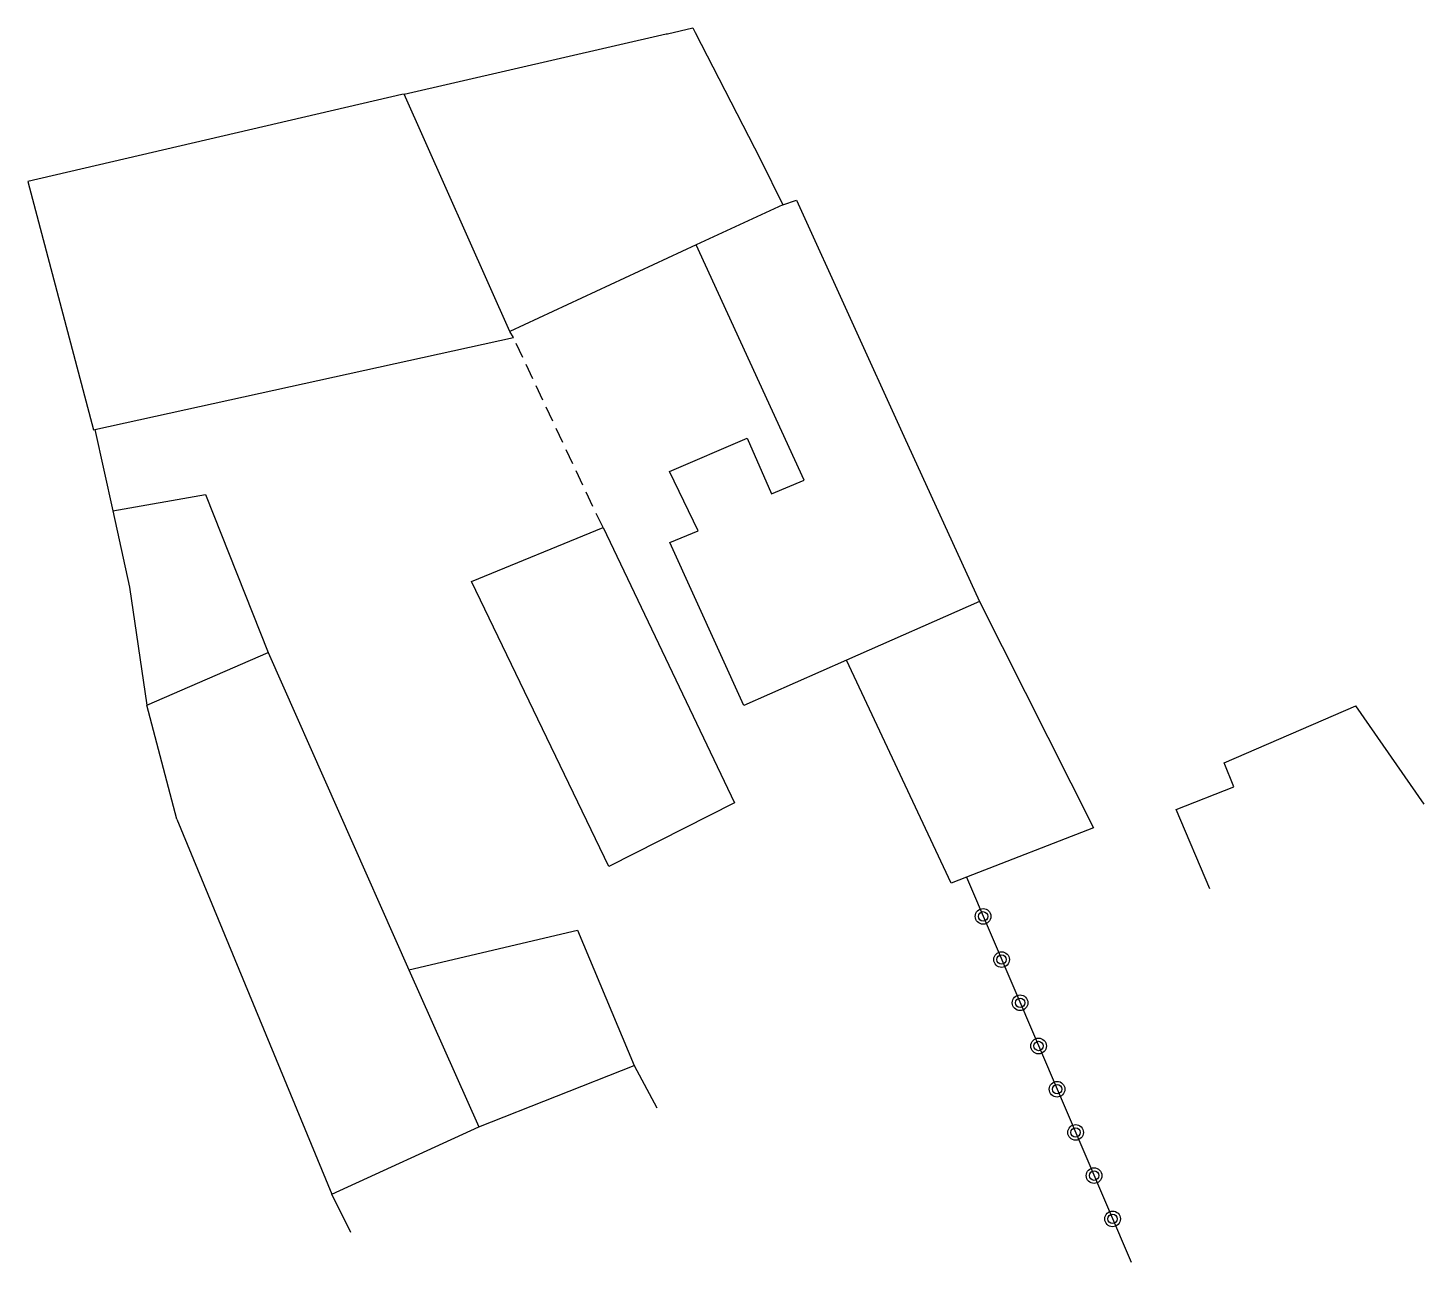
# Model space of a CAD drawing. Header units: millimetres. Extents: x 81015 to 82001, y 144000 to 145000.
# Drawn here: x 81480.93 to 81525.47, y 144363.01 to 144402.39 of the extents above; entities that cross this region are included whole.
import ezdxf

# ---------------------------------------------------------------- set-up
doc = ezdxf.new("R2010")
doc.units = ezdxf.units.MM
doc.linetypes.add('DASHED', pattern=[0.75, 0.5, -0.25])
doc.layers.get('0').update_dxf_attribs({"linetype": 'CONTINUOUS'})
for name, color, linetype in [('W0101', 7, 'CONTINUOUS'), ('W0104', 1, 'CONTINUOUS'), ('W0112', 1, 'DASHED'), ('W0323', 7, 'CONTINUOUS')]:
    doc.layers.add(name, color=color, linetype=linetype)

# ---------------------------------------------------------------- blocks, each defined once
blk = doc.blocks.new('t323o')
at = {"color": 0, "linetype": 'Continuous'}
for radius in [0.25, 0.15]:
    blk.add_circle((0, 0), radius, dxfattribs=at)

msp = doc.modelspace()

# ---------------------------------------------------------------- linework, layer by layer
at = {"layer": 'W0101'}
for points in [[(81495.313, 144367.322), (81500.27, 144369.278), (81500.999, 144367.933)], [(81491.228, 144363.957), (81490.62, 144365.172), (81495.313, 144367.322)]]:
    msp.add_lwpolyline(points, dxfattribs=at)
at = {"layer": 'W0104'}
for points in [[(81492.931, 144400.279), (81501.295, 144402.195), (81501.337, 144402.205), (81502.14, 144402.389), (81502.214, 144402.246), (81504.3, 144398.194), (81505.013, 144396.744), (81502.254, 144395.465), (81496.304, 144392.704)], [(81492.931, 144400.279), (81492.858, 144400.262), (81480.929, 144397.485), (81483.026, 144389.567), (81483.064, 144389.575), (81496.418, 144392.508), (81496.304, 144392.704)], [(81496.304, 144392.704), (81492.931, 144400.279)], [(81505.013, 144396.744), (81505.454, 144396.89), (81508.872, 144389.36), (81511.285, 144384.086), (81507.044, 144382.216), (81503.765, 144380.77), (81501.408, 144385.965), (81502.308, 144386.339), (81501.398, 144388.237), (81503.873, 144389.294), (81504.648, 144387.517), (81505.693, 144387.954), (81502.254, 144395.465)], [(81483.064, 144389.575), (81483.636, 144386.981), (81484.169, 144384.545), (81484.722, 144380.779)], [(81483.636, 144386.981), (81486.598, 144387.497), (81488.589, 144382.461)], [(81511.285, 144384.086), (81514.925, 144376.868), (81510.87, 144375.285), (81510.38, 144375.094), (81507.044, 144382.216)], [(81484.722, 144380.779), (81488.589, 144382.461), (81493.087, 144372.335), (81495.313, 144367.322)], [(81485.683, 144377.142), (81484.722, 144380.779)], [(81518.632, 144374.918), (81517.567, 144377.451), (81519.405, 144378.168), (81519.095, 144378.934), (81523.299, 144380.753)], [(81525.472, 144377.624), (81523.299, 144380.753)], [(81485.683, 144377.142), (81490.62, 144365.172)], [(81493.087, 144372.335), (81498.461, 144373.603), (81500.27, 144369.278)]]:
    msp.add_lwpolyline(points, dxfattribs=at)
msp.add_lwpolyline([(81499.467, 144375.627), (81495.086, 144384.724), (81499.277, 144386.444), (81503.47, 144377.664)], close=True, dxfattribs=at)
at = {"layer": 'W0112'}
msp.add_lwpolyline([(81499.277, 144386.444), (81496.418, 144392.508)], dxfattribs=at)
at = {"layer": 'W0323'}
msp.add_lwpolyline([(81510.87, 144375.285), (81516.124, 144363.008)], dxfattribs=at)

# ---------------------------------------------------------------- block references
at = {"layer": 'W0323', "rotation": 293.1687316524499}
for p in [(81511.403, 144374.04), (81511.993, 144372.661), (81512.583, 144371.282), (81513.173, 144369.903), (81513.763, 144368.524), (81514.354, 144367.145), (81514.944, 144365.766), (81515.534, 144364.387)]:
    msp.add_blockref('t323o', p, dxfattribs=at)

doc.saveas('drawing.dxf')
